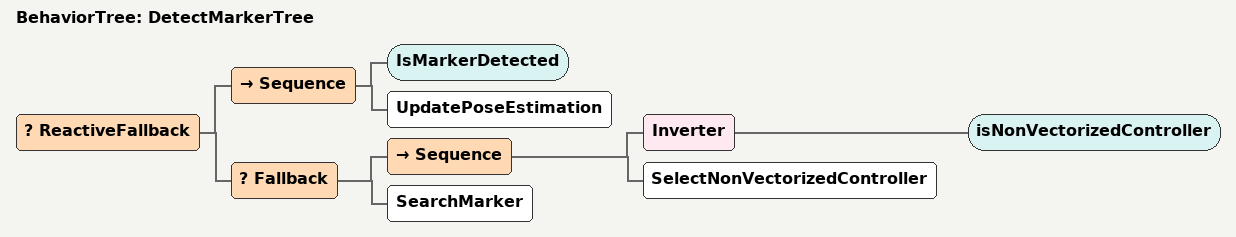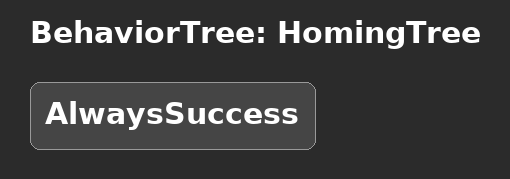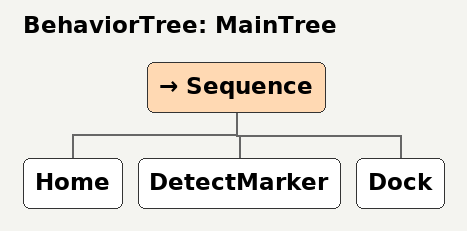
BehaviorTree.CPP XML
<?xml version="1.0" encoding="UTF-8"?>
<root BTCPP_format="4">
  <BehaviorTree ID="DetectMarkerTree">
    <ReactiveFallback>
      <Sequence>
        <IsMarkerDetected/>
        <UpdatePoseEstimation/>
      </Sequence>
      <Fallback>
        <Sequence>
          <Inverter>
            <isNonVectorizedController/>
          </Inverter>
          <SelectNonVectorizedController/>
        </Sequence>
        <SearchMarker/>
      </Fallback>
    </ReactiveFallback>
  </BehaviorTree>

  <BehaviorTree ID="HomingTree">
    <AlwaysSuccess/>
  </BehaviorTree>

  <BehaviorTree ID="MainTree">
    <Sequence>
      <Home/>
      <DetectMarker/>
      <Dock/>
    </Sequence>
  </BehaviorTree>

</root>
